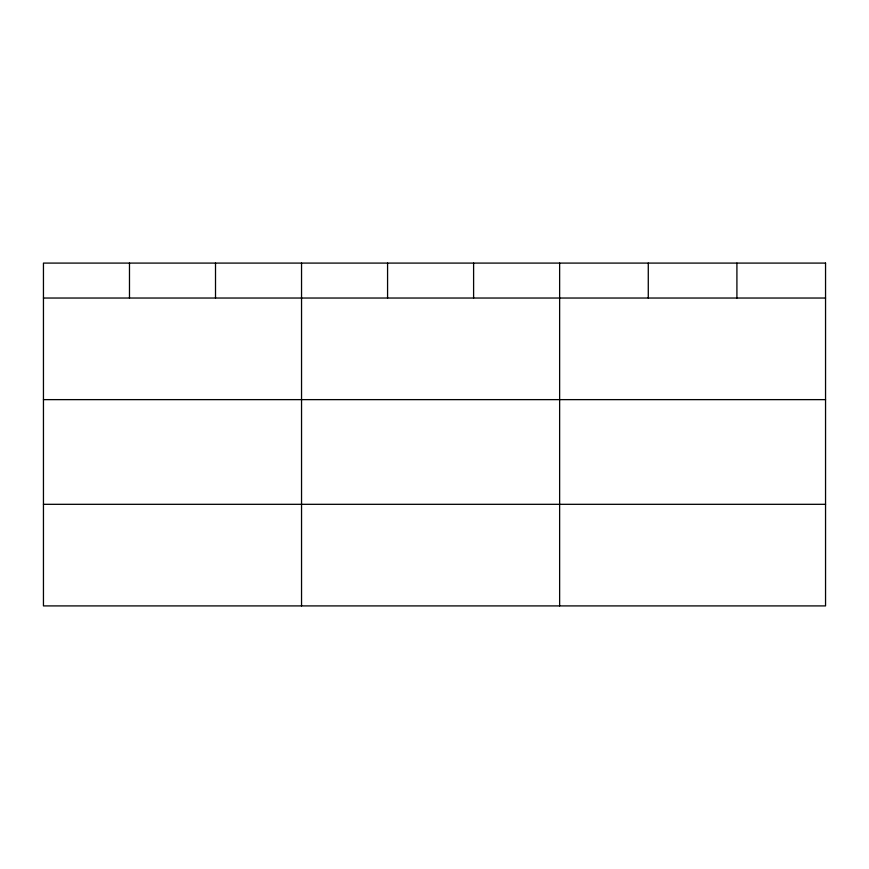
<?xml version="1.0" encoding="UTF-8"?>
<svg xmlns="http://www.w3.org/2000/svg" width="869" height="869" viewBox="0 0 869 869"><rect width="100%" height="100%" fill="white"/><g stroke="black" fill="none" stroke-linecap="round" stroke-linejoin="round"><path stroke-width="1.3" d="M43.45 298.034L825.55 298.034M43.45 399.631L825.55 399.631M43.45 504.313L825.55 504.313M736.912 263.09L736.912 298.034M648.274 263.09L648.274 298.034M559.636 263.09L559.636 605.91M473.605 263.09L473.605 298.034M387.574 263.09L387.574 298.034M301.543 263.09L301.543 605.91M215.512 263.09L215.512 298.034M129.481 263.09L129.481 298.034M825.55 263.09L43.45 263.09L43.45 605.91L825.55 605.91L825.55 263.09"/></g></svg>
